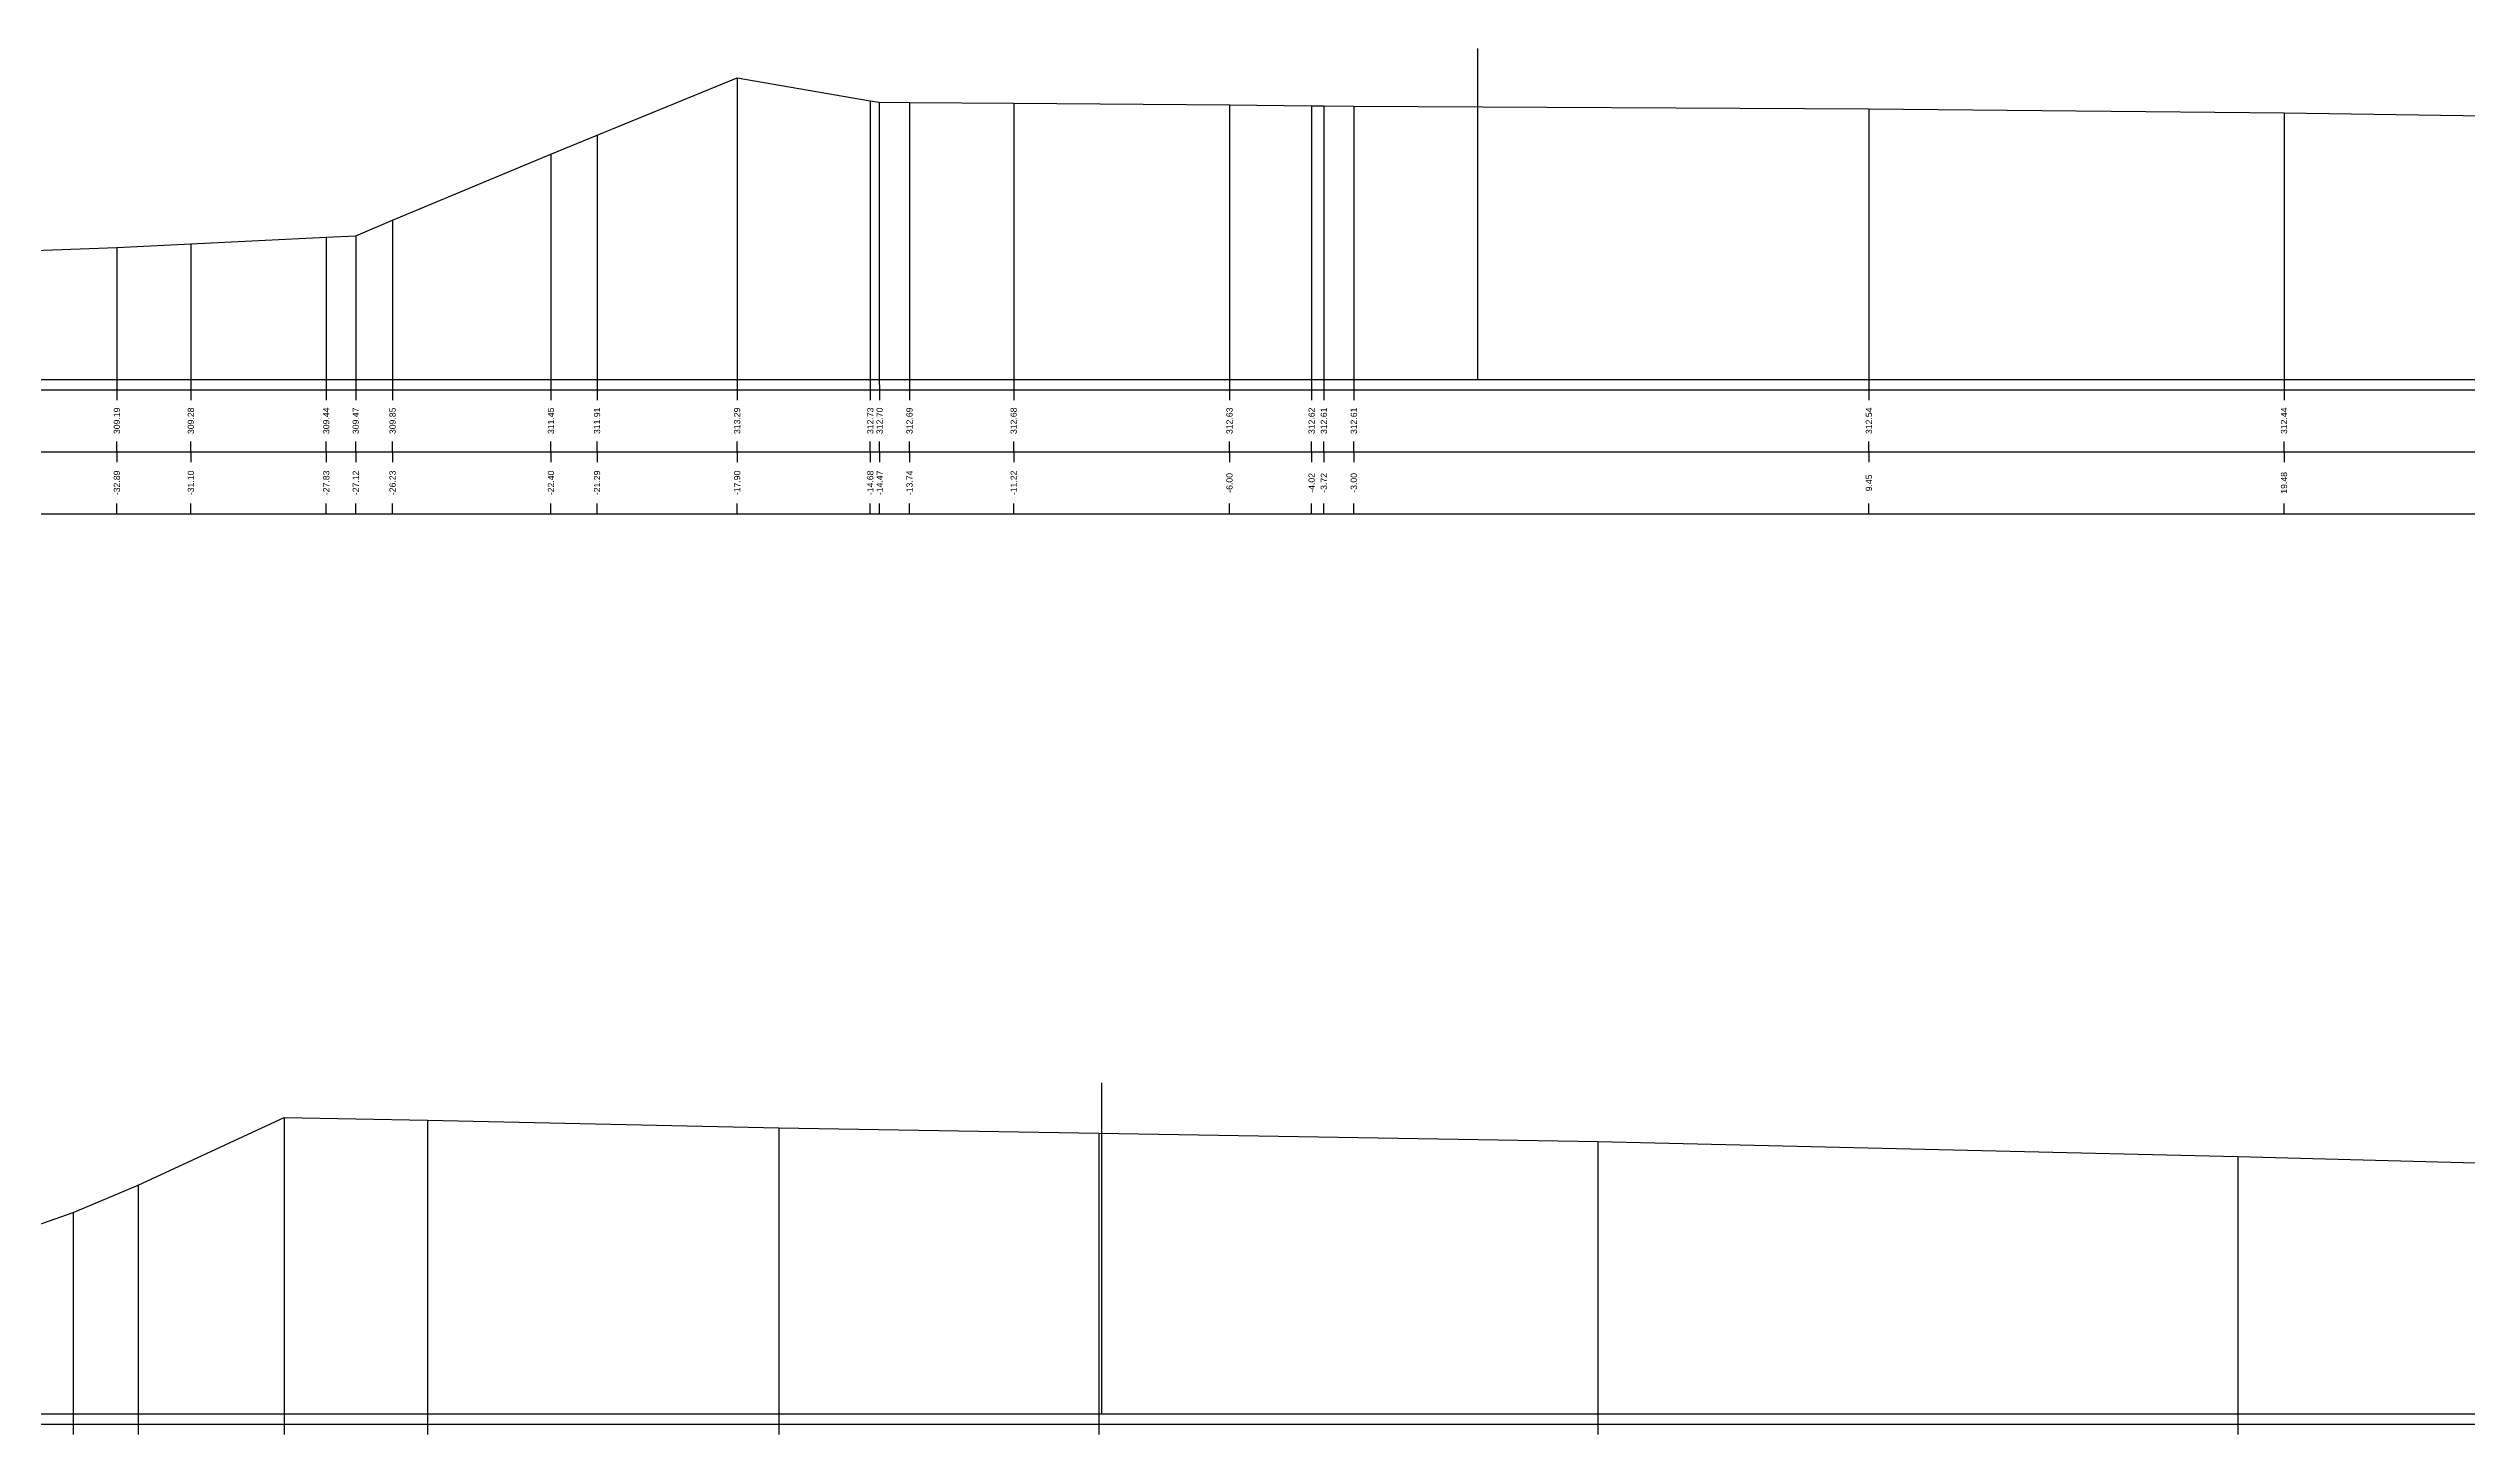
# Model space of a CAD drawing. Header units: millimetres. Extents: x -170 to 301, y 153 to 290.
# Drawn here: x 125.2 to 183.7, y 180.5 to 214 of the extents above; entities that cross this region are included whole.
import ezdxf
from ezdxf.enums import TextEntityAlignment as Align

# ---------------------------------------------------------------- set-up
doc = ezdxf.new("R2010")
doc.units = ezdxf.units.MM
doc.styles.get("Standard").update_dxf_attribs({"font": 'arial.ttf'})

msp = doc.modelspace()

# ---------------------------------------------------------------- linework, layer by layer
at = {"layer": 'axis', "color": 1}
for p, q in [((159.794, 206), (159.794, 214)), ((150.707, 181), (150.707, 189))]:
    msp.add_line(p, q, dxfattribs=at)
at = {"layer": 'band'}
for p, q in [((126.902, 205.75), (126.902, 205.5)), ((128.69, 205.75), (128.69, 205.5)), ((131.962, 205.75), (131.962, 205.5)), ((132.674, 205.75), (132.674, 205.5)), ((133.565, 205.75), (133.565, 205.5)), ((137.392, 205.75), (137.392, 205.5)), ((138.506, 205.75), (138.506, 205.5)), ((141.891, 205.75), (141.891, 205.5)), ((145.11, 205.75), (145.11, 205.5)), ((145.335, 205.75), (145.335, 205.5)), ((146.057, 205.75), (146.057, 205.5)), ((148.575, 205.75), (148.575, 205.5)), ((153.79, 205.75), (153.79, 205.5)), ((155.775, 205.75), (155.775, 205.5)), ((156.069, 205.75), (156.069, 205.5)), ((156.794, 205.75), (156.794, 205.5)), ((169.243, 205.75), (169.243, 205.5)), ((179.275, 205.75), (179.275, 205.5)), ((126.902, 204.25), (126.902, 204.5)), ((126.902, 204.25), (126.902, 204)), ((128.69, 204.25), (128.69, 204.5)), ((128.69, 204.25), (128.69, 204)), ((131.962, 204.25), (131.962, 204.5)), ((131.962, 204.25), (131.962, 204)), ((132.674, 204.25), (132.674, 204.5)), ((132.674, 204.25), (132.674, 204)), ((133.565, 204.25), (133.565, 204.5)), ((133.565, 204.25), (133.565, 204)), ((137.392, 204.25), (137.392, 204.5)), ((137.392, 204.25), (137.392, 204)), ((138.506, 204.25), (138.506, 204.5)), ((138.506, 204.25), (138.506, 204)), ((141.891, 204.25), (141.891, 204.5)), ((141.891, 204.25), (141.891, 204)), ((145.11, 204.25), (145.11, 204.5)), ((145.11, 204.25), (145.11, 204)), ((145.335, 204.25), (145.335, 204.5)), ((145.335, 204.25), (145.335, 204)), ((146.057, 204.25), (146.057, 204.5)), ((146.057, 204.25), (146.057, 204)), ((148.575, 204.25), (148.575, 204.5)), ((148.575, 204.25), (148.575, 204)), ((153.79, 204.25), (153.79, 204.5)), ((153.79, 204.25), (153.79, 204)), ((155.775, 204.25), (155.775, 204.5)), ((155.775, 204.25), (155.775, 204)), ((156.069, 204.25), (156.069, 204.5)), ((156.069, 204.25), (156.069, 204)), ((156.794, 204.25), (156.794, 204.5)), ((156.794, 204.25), (156.794, 204)), ((169.243, 204.25), (169.243, 204.5)), ((169.243, 204.25), (169.243, 204)), ((179.275, 204.25), (179.275, 204.5)), ((179.275, 204.25), (179.275, 204)), ((126.902, 202.75), (126.902, 203)), ((128.69, 202.75), (128.69, 203)), ((131.962, 202.75), (131.962, 203)), ((132.674, 202.75), (132.674, 203)), ((133.565, 202.75), (133.565, 203)), ((137.392, 202.75), (137.392, 203)), ((138.506, 202.75), (138.506, 203)), ((141.891, 202.75), (141.891, 203)), ((145.11, 202.75), (145.11, 203)), ((145.335, 202.75), (145.335, 203)), ((146.057, 202.75), (146.057, 203)), ((148.575, 202.75), (148.575, 203)), ((153.79, 202.75), (153.79, 203)), ((155.775, 202.75), (155.775, 203)), ((156.069, 202.75), (156.069, 203)), ((156.794, 202.75), (156.794, 203)), ((169.243, 202.75), (169.243, 203)), ((179.275, 202.75), (179.275, 203)), ((125.845, 180.75), (125.845, 180.5)), ((127.414, 180.75), (127.414, 180.5)), ((130.943, 180.75), (130.943, 180.5)), ((134.411, 180.75), (134.411, 180.5)), ((142.902, 180.75), (142.902, 180.5)), ((150.635, 180.75), (150.635, 180.5)), ((162.689, 180.75), (162.689, 180.5)), ((178.159, 180.75), (178.159, 180.5))]:
    msp.add_line(p, q, dxfattribs=at)
at = {"layer": 'frame'}
for p, q in [((-159.794, 206), (228.825, 206)), ((-167.294, 205.75), (228.825, 205.75)), ((-167.294, 204.25), (228.825, 204.25)), ((-167.294, 202.75), (228.825, 202.75)), ((-158.207, 180.75), (231.779, 180.75)), ((-150.707, 181), (231.779, 181))]:
    msp.add_line(p, q, dxfattribs=at)
at = {"layer": 'marker', "color": 253}
for p, q in [((141.891, 213.292), (141.891, 206)), ((145.11, 212.731), (145.11, 206)), ((145.326, 212.699), (145.326, 206)), ((146.057, 212.694), (146.057, 206)), ((148.575, 212.678), (148.575, 206)), ((153.79, 212.632), (153.79, 206)), ((155.775, 212.615), (155.775, 206)), ((156.069, 212.613), (156.069, 206)), ((156.794, 212.606), (156.794, 206)), ((169.243, 212.536), (169.243, 206)), ((179.275, 212.441), (179.275, 206)), ((138.506, 211.906), (138.506, 206)), ((137.392, 211.447), (137.392, 206)), ((131.962, 209.438), (131.962, 206)), ((132.674, 209.469), (132.674, 206)), ((133.565, 209.847), (133.565, 206)), ((126.902, 209.192), (126.902, 206)), ((128.69, 209.28), (128.69, 206)), ((126.902, 206), (126.902, 205.75)), ((128.69, 206), (128.69, 205.75)), ((131.962, 206), (131.962, 205.75)), ((132.674, 206), (132.674, 205.75)), ((133.565, 206), (133.565, 205.75)), ((137.392, 206), (137.392, 205.75)), ((138.506, 206), (138.506, 205.75)), ((141.891, 206), (141.891, 205.75)), ((145.11, 206), (145.11, 205.75)), ((145.326, 206), (145.335, 205.75)), ((146.057, 206), (146.057, 205.75)), ((148.575, 206), (148.575, 205.75)), ((153.79, 206), (153.79, 205.75)), ((155.775, 206), (155.775, 205.75)), ((156.069, 206), (156.069, 205.75)), ((156.794, 206), (156.794, 205.75)), ((169.243, 206), (169.243, 205.75)), ((179.275, 206), (179.275, 205.75)), ((130.943, 188.16), (130.943, 181)), ((134.411, 188.098), (134.411, 181)), ((142.902, 187.916), (142.902, 181)), ((150.635, 187.784), (150.635, 181)), ((162.689, 187.582), (162.689, 181)), ((178.159, 187.222), (178.159, 181)), ((127.414, 186.525), (127.414, 181)), ((125.845, 185.867), (125.845, 181)), ((125.845, 181), (125.845, 180.75)), ((127.414, 181), (127.414, 180.75)), ((130.943, 181), (130.943, 180.75)), ((134.411, 181), (134.411, 180.75)), ((142.902, 181), (142.902, 180.75)), ((150.635, 181), (150.635, 180.75)), ((162.689, 181), (162.689, 180.75)), ((178.159, 181), (178.159, 180.75))]:
    msp.add_line(p, q, dxfattribs=at)
at = {"layer": 'profile'}
for points in [[(124.907, 209.118), (126.902, 209.192), (128.69, 209.28), (131.962, 209.438), (132.674, 209.469), (133.565, 209.847), (137.392, 211.447), (138.506, 211.906), (141.891, 213.292), (145.11, 212.731), (145.326, 212.699), (146.057, 212.694), (148.575, 212.678), (153.79, 212.632), (155.775, 212.615), (156.069, 212.613), (156.794, 212.606), (169.243, 212.536), (179.275, 212.441), (186.308, 212.336)], [(123.796, 185.147), (125.845, 185.867), (127.414, 186.525), (130.943, 188.16), (134.411, 188.098), (142.902, 187.916), (150.635, 187.784), (162.689, 187.582), (178.159, 187.222), (183.908, 187.067)]]:
    msp.add_lwpolyline(points, dxfattribs=at)

# ---------------------------------------------------------------- texts
for s, p in [('309.19', (126.902, 205)), ('309.28', (128.69, 205)), ('309.44', (131.962, 205)), ('309.47', (132.674, 205)), ('309.85', (133.565, 205)), ('311.45', (137.392, 205)), ('311.91', (138.506, 205)), ('313.29', (141.891, 205)), ('312.73', (145.11, 205)), ('312.70', (145.335, 205)), ('312.69', (146.057, 205)), ('312.68', (148.575, 205)), ('312.63', (153.79, 205)), ('312.62', (155.775, 205)), ('312.61', (156.069, 205)), ('312.61', (156.794, 205)), ('312.54', (169.243, 205)), ('312.44', (179.275, 205)), ('-32.89', (126.902, 203.5)), ('-31.10', (128.69, 203.5)), ('-27.83', (131.962, 203.5)), ('-27.12', (132.674, 203.5)), ('-26.23', (133.565, 203.5)), ('-22.40', (137.392, 203.5)), ('-21.29', (138.506, 203.5)), ('-17.90', (141.891, 203.5)), ('-14.68', (145.11, 203.5)), ('-14.47', (145.335, 203.5)), ('-13.74', (146.057, 203.5)), ('-11.22', (148.575, 203.5)), ('-6.00', (153.79, 203.5)), ('-4.02', (155.775, 203.5)), ('-3.72', (156.069, 203.5)), ('-3.00', (156.794, 203.5)), ('9.45', (169.243, 203.5)), ('19.48', (179.275, 203.5))]:
    msp.add_text(s, height=0.15, rotation=90).set_placement(p, align=Align.MIDDLE)

doc.saveas('drawing.dxf')
